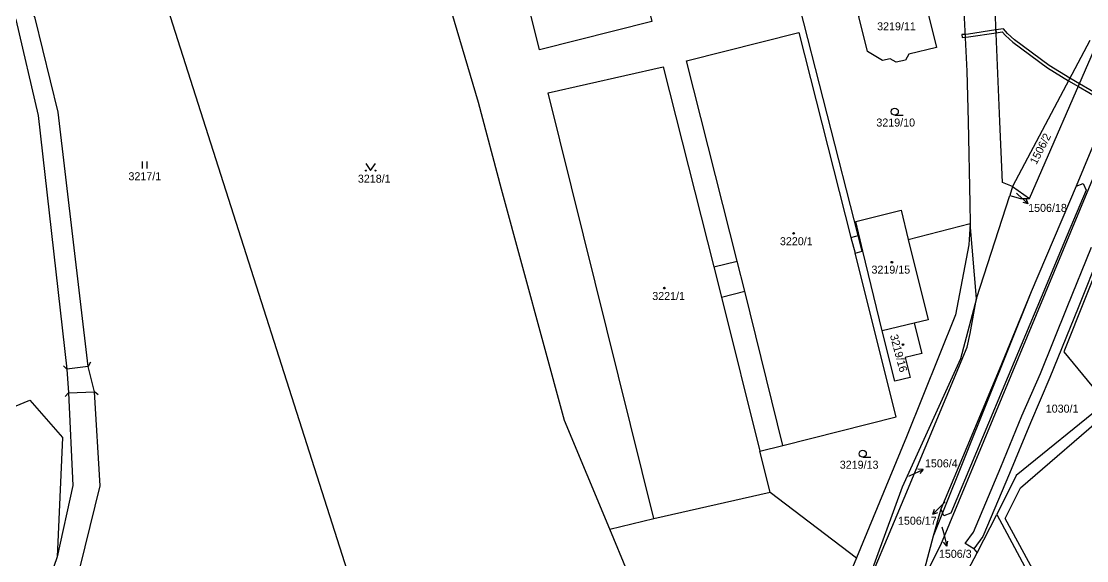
# Model space of a CAD drawing. Extents: x -784124 to -780570, y -980818 to -976926.
# Drawn here: x -781981.5 to -781755.2, y -978571.8 to -978457.2 of the extents above; entities that cross this region are included whole.
import ezdxf
from ezdxf.enums import TextEntityAlignment as Align

# ---------------------------------------------------------------- set-up
doc = ezdxf.new("R2010")
doc.units = 0
doc.header["$LTSCALE"] = 3.138375
doc.header["$MEASUREMENT"] = 0
doc.linetypes.add('0_051C', pattern=[0])
for name, color, linetype in [('1029', 1, 'CONTINUOUS'), ('18', 1, 'CONTINUOUS'), ('21800', 1, 'CONTINUOUS'), ('21900', 1, 'CONTINUOUS'), ('23700', 1, 'CONTINUOUS'), ('304', 1, 'CONTINUOUS'), ('306', 1, 'CONTINUOUS'), ('314', 1, 'CONTINUOUS'), ('404', 1, 'CONTINUOUS'), ('420', 1, 'CONTINUOUS')]:
    doc.layers.add(name, color=color, linetype=linetype)

# ---------------------------------------------------------------- blocks, each defined once
blk = doc.blocks.new('4_02$0')
at = {"layer": '404', "color": 255, "linetype": 'Continuous'}
blk.add_circle((-0.01, 0), 0.175, dxfattribs=at)
blk = doc.blocks.new('1029$1')
at = {"layer": '1029', "color": 6, "linetype": 'Continuous'}
for p, q in [((0, 3), (-0.5, 2)), ((0, 0), (0, 3)), ((0, 3), (0.5, 2))]:
    blk.add_line(p, q, dxfattribs=at)
blk = doc.blocks.new('3_14$2')
at = {"layer": '314', "color": 255, "linetype": 'Continuous'}
blk.add_lwpolyline([(-1, 1.5), (0, 0), (1, 1.5)], dxfattribs=at)
for centre in [(-1, 0), (1, 0)]:
    blk.add_circle(centre, 0.1, dxfattribs=at)
blk = doc.blocks.new('3_06$4')
at = {"layer": '306', "color": 255, "linetype": 'Continuous'}
for p, q in [((-0.51, 0), (-0.51, 1.5)), ((0.49, 0), (0.49, 1.5))]:
    blk.add_line(p, q, dxfattribs=at)
blk = doc.blocks.new('3_04$3')
at = {"layer": '304', "color": 255, "linetype": 'Continuous'}
blk.add_line((0.01, 0), (1.76, 0), dxfattribs=at)
blk.add_circle((0.01, 0.75), 0.75, dxfattribs=at)
blk = doc.blocks.new('4_20$20')
at = {"layer": '420', "color": 255, "linetype": 'Continuous'}
blk.add_line((-0.71, -0.71), (0, 0), dxfattribs=at)

msp = doc.modelspace()

# ---------------------------------------------------------------- linework, layer by layer
at = {"layer": '1029', "color": 255, "linetype": 'Continuous'}
for p, q in [((-781770.06, -978493.76), (-781769.81, -978493.99)), ((-781792.93, -978553.81), (-781792.64, -978553.67)), ((-781785.19, -978559.29), (-781785.68, -978559.79)), ((-781785.91, -978564.62), (-781785.6, -978565.82))]:
    msp.add_line(p, q, dxfattribs=at)
at = {"layer": '21800', "color": 255, "linetype": 'Continuous'}
for p, q in [((-781755.3, -978493.09), (-781759.27, -978502.63)), ((-781757.37, -978492.23), (-781755.9, -978491.7)), ((-781755.9, -978491.7), (-781755.3, -978493.09)), ((-781805.22, -978503.13), (-781804.17, -978502.86)), ((-781804.17, -978502.86), (-781803.72, -978502.74)), ((-781759.27, -978502.63), (-781764.84, -978515.91)), ((-781759.3, -978517.92), (-781754.14, -978505.17)), ((-781752.19, -978506.19), (-781756.96, -978518.05)), ((-781834.35, -978509.37), (-781829.4, -978508.18)), ((-781832.72, -978515.79), (-781827.79, -978514.55)), ((-781764.84, -978515.91), (-781770.55, -978529.53)), ((-781769.23, -978556.29), (-781724.33, -978517.48)), ((-781765, -978532), (-781759.3, -978517.92)), ((-781756.96, -978518.05), (-781762.98, -978532.89)), ((-781770.55, -978529.53), (-781778.56, -978548.67)), ((-781967.25, -978530.51), (-781971.76, -978531.12)), ((-781768.9, -978541.05), (-781765, -978532)), ((-781762.98, -978532.89), (-781767.07, -978542.48)), ((-781971.46, -978536.15), (-781965.88, -978535.93)), ((-781773.41, -978551.92), (-781768.9, -978541.05)), ((-781767.07, -978542.48), (-781771.55, -978553.26)), ((-781778.56, -978548.67), (-781784.04, -978561.7)), ((-781779.21, -978565.7), (-781773.41, -978551.92)), ((-781771.55, -978553.26), (-781777.21, -978566.63)), ((-781772.47, -978562.83), (-781769.23, -978556.29)), ((-781786.12, -978560.81), (-781785.8, -978561.6)), ((-781785.53, -978562.26), (-781785.8, -978561.6)), ((-781784.04, -978561.7), (-781785.53, -978562.26)), ((-781748.45, -978606.85), (-781772.47, -978562.83)), ((-781780.96, -978568.14), (-781779.21, -978565.7)), ((-781777.21, -978566.63), (-781779.16, -978569.28)), ((-781779.16, -978569.28), (-781780.96, -978568.14)), ((-781779.16, -978569.28), (-781778.45, -978570.12))]:
    msp.add_line(p, q, dxfattribs=at)
at = {"layer": '21900', "color": 3, "linetype": 'Continuous'}
for p, q in [((-781754.51, -978461.3), (-781770.88, -978492.31)), ((-781767.33, -978494.88), (-781753.48, -978463.18)), ((-781847.1, -978562.8), (-781869.52, -978472.44)), ((-781770.88, -978492.31), (-781771.49, -978494.2)), ((-781770.88, -978492.31), (-781767.33, -978494.88)), ((-781778.54, -978516.13), (-781771.49, -978494.2)), ((-781769.19, -978494.84), (-781767.33, -978494.88)), ((-781793.05, -978503.54), (-781779.92, -978500.16)), ((-781778.54, -978516.13), (-781779.92, -978500.16)), ((-781804.32, -978506.44), (-781802.87, -978506.07)), ((-781802.87, -978506.07), (-781802.7, -978506.03)), ((-781798.57, -978522.99), (-781802.7, -978506.03)), ((-781766.94, -978514.71), (-781785.8, -978561.6)), ((-781779.9, -978523.51), (-781778.54, -978516.13)), ((-781791.78, -978521.34), (-781798.57, -978522.99)), ((-781824.58, -978548.54), (-781819.67, -978547.3)), ((-781822.42, -978557.22), (-781824.58, -978548.54)), ((-781847.1, -978562.8), (-781822.42, -978557.22)), ((-781822.42, -978557.22), (-781804.08, -978571.18)), ((-781786.12, -978560.81), (-781787.79, -978566.55)), ((-781856.46, -978565.1), (-781847.1, -978562.8)), ((-781785.8, -978561.6), (-781787.79, -978566.55)), ((-781778.45, -978570.12), (-781774.27, -978562)), ((-781787.79, -978566.55), (-781789.58, -978573.49)), ((-781780.3, -978573.72), (-781778.45, -978570.12)), ((-781973.85, -978570.96), (-782015.46, -978689.64))]:
    msp.add_line(p, q, dxfattribs=at)
for points in [[(-781879.45, -978492.86), (-781884.35, -978474.49), (-781906.2, -978400.54), (-781908.47, -978394.48), (-781928.78, -978358.62), (-781942.9, -978337.34), (-781951.78, -978323.55), (-781960.79, -978310.94), (-781965.65, -978304.26)], [(-781903.61, -978632.56), (-781898.21, -978617.65), (-781958.87, -978427.65), (-781985.9, -978403.69), (-782029.45, -978337.01), (-782059.99, -978312.13)], [(-781985.13, -978622.01), (-781970.03, -978577.51), (-781964.71, -978555.91), (-781965.88, -978535.93), (-781967.25, -978530.51), (-781973.62, -978476.53), (-781978.53, -978456.58), (-781984.2, -978443.24), (-782006.41, -978407.34), (-782008.57, -978404.18), (-782027.64, -978379), (-782071.96, -978329.91), (-782076.44, -978327.86)], [(-781870.02, -978366.8), (-781847.54, -978457.3), (-781871.41, -978463.29), (-781893.97, -978372.77), (-781870.02, -978366.8)], [(-782010.09, -978409.69), (-781989.66, -978444.13), (-781982.63, -978456.87), (-781977.88, -978477.24), (-781971.76, -978531.12), (-781971.46, -978536.15), (-781970.49, -978555.79), (-781973.85, -978570.96)], [(-781770.88, -978492.31), (-781773.02, -978491.49), (-781773.62, -978478.49), (-781775.39, -978436)], [(-781802.87, -978506.07), (-781803.72, -978502.74), (-781816.86, -978451.15), (-781782.34, -978442.5)], [(-781801.72, -978463.67), (-781803.56, -978456.24), (-781801.2, -978452.32), (-781790.25, -978449.94), (-781787.09, -978462.81), (-781792.9, -978464.23), (-781793.61, -978465.46), (-781795.65, -978465.91), (-781796.87, -978465.2), (-781798.55, -978465.56), (-781801.72, -978463.67)], [(-781781.58, -978451.24), (-781781.28, -978455.06), (-781780.62, -978467.84), (-781780.36, -978478.5), (-781779.98, -978495.95), (-781779.92, -978500.16)], [(-781819.67, -978547.3), (-781827.79, -978514.55), (-781829.4, -978508.18), (-781840.17, -978465.63), (-781816.28, -978459.58), (-781805.22, -978503.13), (-781804.32, -978506.44)], [(-781869.52, -978472.44), (-781845.1, -978466.87), (-781834.35, -978509.37), (-781832.72, -978515.79), (-781824.58, -978548.54)], [(-781749.3, -978472.29), (-781751.21, -978477.19), (-781752.37, -978480.16), (-781757.37, -978492.23), (-781766.94, -978514.71)], [(-781747.6, -978473.32), (-781750.77, -978478.95), (-781751.66, -978482.87), (-781752.86, -978488.21), (-781786.2, -978568.47), (-781788.46, -978572.94), (-781789.45, -978574.91), (-781790.65, -978577.9)], [(-781744.59, -978488.15), (-781744.47, -978488.53), (-781746.38, -978493.2), (-781760.01, -978527.46), (-781751.09, -978538.25)], [(-781856.46, -978565.1), (-781866.1, -978542.01), (-781879.45, -978492.86)], [(-781771.49, -978494.2), (-781770.99, -978494.34), (-781769.19, -978494.84)], [(-781802.7, -978506.03), (-781804.22, -978499.76), (-781794.59, -978497.33), (-781793.05, -978503.54)], [(-781779.92, -978500.16), (-781780.17, -978504.7), (-781783.02, -978519.57), (-781793.41, -978545.47), (-781804.08, -978571.18)], [(-781793.05, -978503.54), (-781788.81, -978520.61), (-781791.78, -978521.34)], [(-781819.67, -978547.3), (-781795.64, -978541.23), (-781804.32, -978506.44)], [(-781766.94, -978514.71), (-781773.77, -978531.27), (-781780.64, -978547.67), (-781786.12, -978560.81)], [(-781778.54, -978516.13), (-781781.95, -978528.93), (-781794.34, -978556.17), (-781803.66, -978581.6)], [(-781791.78, -978521.34), (-781790.18, -978527.77), (-781793.69, -978528.66), (-781792.64, -978532.91), (-781795.93, -978533.64), (-781798.57, -978522.99)], [(-781803.66, -978581.6), (-781793.95, -978558.52), (-781780.55, -978526.44), (-781779.9, -978523.51)], [(-782015.46, -978689.64), (-782069.13, -978667.41), (-782048.57, -978602.04), (-782055.29, -978599.97), (-782054.14, -978570.09), (-782053.02, -978568.02), (-781979.64, -978537.66), (-781972.72, -978545.62), (-781973.85, -978570.96)], [(-781751.09, -978538.25), (-781770.14, -978553.7), (-781774.27, -978562)], [(-781774.27, -978562), (-781756.51, -978595.02), (-781763.29, -978602.2)], [(-781804.08, -978571.18), (-781817.53, -978603.6), (-781822.69, -978601.76), (-781843.85, -978587.15), (-781848.91, -978583.19), (-781856.46, -978565.1)]]:
    msp.add_lwpolyline(points, dxfattribs=at)
at = {"layer": '23700', "color": 255, "linetype": '0_051C'}
for points in [[(-781780.29, -978459.95), (-781781.02, -978460.01), (-781781.67, -978460.07), (-781781.62, -978460.66), (-781780.99, -978460.61), (-781780.23, -978460.55), (-781774.4, -978459.66), (-781774.43, -978459.06), (-781780.29, -978459.95)], [(-781774.43, -978459.06), (-781774.4, -978459.66), (-781773.08, -978459.46), (-781772.42, -978460.23), (-781770.84, -978461.66), (-781763.47, -978467.12), (-781759.03, -978469.87), (-781758.75, -978469.34), (-781763.13, -978466.62), (-781770.46, -978461.2), (-781771.98, -978459.81), (-781772.84, -978458.82), (-781774.43, -978459.06)], [(-781758.75, -978469.34), (-781759.03, -978469.87), (-781756.93, -978471.08), (-781750.31, -978474.88), (-781749.61, -978475.28), (-781749.41, -978475.63), (-781749.25, -978476.25), (-781748.81, -978475.47), (-781749.17, -978474.84), (-781750.09, -978474.31), (-781756.69, -978470.52), (-781758.75, -978469.34)]]:
    msp.add_lwpolyline(points, close=True, dxfattribs=at)

# ---------------------------------------------------------------- block references
at = {"layer": '1029', "color": 0, "linetype": 'ByBlock'}
for p, rotation in [((-781769.81, -978493.99), 228), ((-781792.64, -978553.67), 295), ((-781785.68, -978559.79), 135), ((-781785.6, -978565.82), 194)]:
    msp.add_blockref('1029$1', p, dxfattribs=dict(at, rotation=rotation))
at = {"layer": '304', "color": 0, "linetype": 'ByBlock'}
for p in [(-781795.93, -978477.18), (-781802.73, -978549.82)]:
    msp.add_blockref('3_04$3', p, dxfattribs=at)
at = {"layer": '306', "color": 0, "linetype": 'ByBlock'}
msp.add_blockref('3_06$4', (-781955.2, -978488.48), dxfattribs=at)
at = {"layer": '314', "color": 0, "linetype": 'ByBlock'}
msp.add_blockref('3_14$2', (-781907.25, -978488.93), dxfattribs=at)
at = {"layer": '404', "color": 0, "linetype": 'ByBlock'}
for p in [(-781817.39, -978502.27), (-781796.53, -978508.39), (-781844.85, -978513.9), (-781794.15, -978525.88)]:
    msp.add_blockref('4_02$0', p, dxfattribs=at)
at = {"layer": '420', "color": 0, "linetype": 'ByBlock'}
for p, rotation in [((-781971.76, -978531.12), 272), ((-781967.25, -978530.51), 194), ((-781971.46, -978536.15), 3), ((-781965.88, -978535.93), 95)]:
    msp.add_blockref('4_20$20', p, dxfattribs=dict(at, rotation=rotation))

# ---------------------------------------------------------------- texts
at = {"layer": '18', "color": 255, "linetype": 'Continuous'}
for s, p in [('3219/11', (-781795.56, -978459.66)), ('3219/10', (-781795.72, -978480.09)), ('3219/15', (-781796.76, -978511.33)), ('3219/13', (-781803.49, -978552.76))]:
    msp.add_text(s, height=1.7, dxfattribs=at).set_placement(p, align=Align.BOTTOM_CENTER)
msp.add_text('1506/2', height=1.7, rotation=63, dxfattribs=at).set_placement((-781765.37, -978488.01), align=Align.BOTTOM_LEFT)
for s, p in [('3217/1', (-781958.69, -978491.5)), ('3218/1', (-781909.96, -978492.02)), ('3220/1', (-781820.31, -978505.3)), ('3221/1', (-781847.43, -978516.93)), ('1030/1', (-781763.85, -978540.85)), ('1506/4', (-781789.51, -978552.47))]:
    msp.add_text(s, height=1.7, dxfattribs=at).set_placement(p, align=Align.BOTTOM_LEFT)
for s, p in [('1506/18', (-781767.59, -978496.01)), ('1506/3', (-781786.55, -978569.47))]:
    msp.add_text(s, height=1.7, dxfattribs=at).set_placement(p, align=Align.TOP_LEFT)
msp.add_text('3219/16', height=1.7, rotation=285, dxfattribs=at).set_placement((-781796.39, -978528.07), align=Align.BOTTOM_CENTER)
msp.add_text('1506/17', height=1.7, dxfattribs=at).set_placement((-781787.02, -978562.44), align=Align.TOP_RIGHT)

doc.saveas('drawing.dxf')
